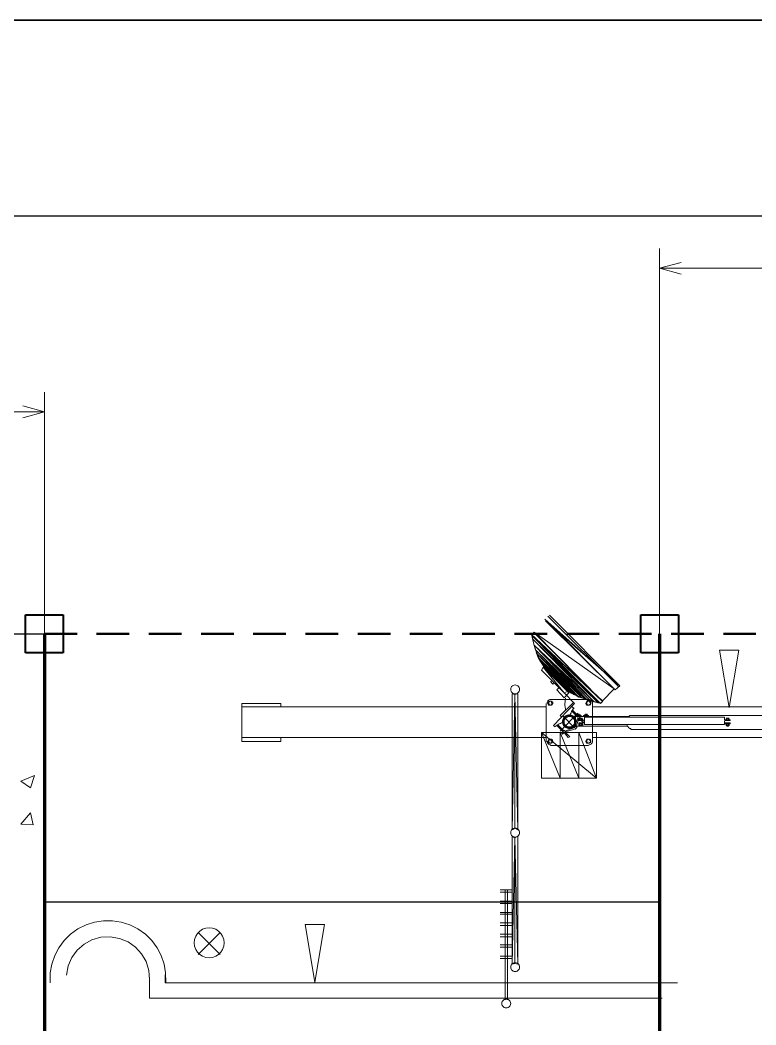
# Paper-space layout '01 Roof Support Layout' of a CAD drawing. Header units: millimetres. Extents: x 5 to 415, y 5 to 292.
# Drawn here: x 134.6 to 191, y 215.1 to 292 of the extents above; entities that cross this region are included whole.
import ezdxf

# ---------------------------------------------------------------- set-up
doc = ezdxf.new("R2010")
doc.units = ezdxf.units.MM
doc.linetypes.add('DASHED_REVIEW', pattern=[4, 2.5, -1.5])
for name, color, linetype in [('BEAMS', 7, 'Continuous'), ('DIMENSIONS', 7, 'Continuous'), ('EXISTING', 7, 'Continuous'), ('FRAME', 7, 'Continuous'), ('LOAD_BEARING_WALLS', 7, 'Continuous'), ('PHOTO_COLUMNS', 7, 'Continuous'), ('PROPOSED', 7, 'Continuous')]:
    doc.layers.add(name, color=color, linetype=linetype)

# ---------------------------------------------------------------- blocks, each defined once
blk = doc.blocks.new('SHEET_01')
at = {"layer": 'BEAMS', "color": 7, "linetype": 'DASHED_REVIEW', "lineweight": 50}
blk.add_line((136.476, 245), (207.032, 245), dxfattribs=at)
at = {"layer": 'DIMENSIONS', "color": 7, "linetype": 'Continuous', "lineweight": 13}
for p, q in [((183.596, 245), (183.596, 274.5)), ((183.596, 273), (185.246, 273.45)), ((183.596, 273), (207.032, 273)), ((183.596, 273), (185.246, 272.55)), ((136.476, 245), (136.476, 263.5)), ((136.476, 262), (134.826, 262.45)), ((81.358, 262), (136.476, 262)), ((136.476, 262), (134.826, 261.55))]:
    blk.add_line(p, q, dxfattribs=at)
at = {"layer": 'EXISTING', "color": 254, "linetype": 'Continuous', "lineweight": 13}
for p, q in [((175.164, 246.426), (180.558, 241.032)), ((174.792, 246.116), (180.558, 241.032)), ((180.558, 241.032), (174.792, 246.116)), ((174.854, 245.992), (180.186, 240.722)), ((174.854, 245.992), (180.124, 240.784)), ((180.186, 240.722), (174.854, 245.992)), ((174.854, 245.992), (180.558, 241.032)), ((173.738, 245), (179.07, 239.668)), ((179.07, 239.668), (173.738, 245)), ((173.738, 245), (179.256, 239.854)), ((179.256, 239.854), (173.738, 245)), ((179.194, 239.854), (173.738, 245)), ((173.8, 244.938), (179.008, 239.73)), ((179.07, 239.668), (173.8, 244.938)), ((179.008, 239.73), (173.8, 244.876)), ((173.8, 244.876), (178.884, 239.73)), ((173.862, 244.628), (173.8, 244.876)), ((173.924, 245.124), (179.194, 239.854)), ((179.194, 239.854), (173.924, 245.124)), ((179.194, 239.854), (173.986, 245.124)), ((173.986, 245.124), (180.124, 240.784)), ((180.124, 240.784), (173.986, 245.124)), ((178.884, 239.73), (173.862, 244.628)), ((173.862, 244.628), (178.574, 239.792)), ((173.986, 244.132), (173.862, 244.628)), ((178.326, 239.854), (173.986, 244.132)), ((173.986, 244.132), (178.574, 239.792)), ((173.986, 244.132), (178.078, 239.916)), ((174.11, 243.76), (173.986, 244.132)), ((178.574, 239.792), (173.986, 244.132)), ((178.078, 239.916), (174.11, 243.76)), ((174.11, 243.76), (177.83, 240.04)), ((174.172, 243.512), (174.11, 243.76)), ((177.644, 240.102), (174.172, 243.512)), ((174.172, 243.512), (177.83, 240.04)), ((174.172, 243.512), (177.396, 240.164)), ((174.296, 243.202), (174.172, 243.512)), ((177.83, 240.04), (174.172, 243.512)), ((177.396, 240.164), (174.296, 243.202)), ((174.296, 243.202), (177.21, 240.288)), ((174.482, 242.892), (174.296, 243.202)), ((188.928, 239.358), (188.184, 243.76)), ((188.184, 243.76), (189.672, 243.76)), ((189.672, 243.76), (188.928, 239.358)), ((177.024, 240.35), (174.482, 242.892)), ((174.482, 242.892), (176.776, 240.474)), ((174.668, 242.582), (174.482, 242.892)), ((174.482, 242.892), (177.21, 240.288)), ((177.21, 240.288), (174.482, 242.892)), ((174.544, 242.21), (174.668, 242.458)), ((176.652, 240.598), (174.668, 242.582)), ((174.668, 242.582), (176.776, 240.474)), ((176.776, 240.474), (174.668, 242.582)), ((176.528, 240.598), (174.668, 242.458)), ((174.668, 242.458), (176.28, 240.474)), ((174.668, 242.458), (176.528, 240.598)), ((176.528, 240.66), (174.73, 242.458)), ((174.73, 242.458), (176.652, 240.598)), ((176.28, 240.474), (174.544, 242.21)), ((180.558, 241.032), (180.186, 240.722)), ((172.312, 240.412), (172.312, 229.996)), ((172.498, 240.35), (172.312, 240.412)), ((172.312, 229.996), (172.498, 240.35)), ((172.746, 240.412), (172.498, 240.35)), ((172.498, 240.35), (172.498, 230.12)), ((172.746, 229.996), (172.498, 240.35)), ((172.498, 240.35), (172.746, 229.996)), ((172.746, 229.996), (172.746, 240.412)), ((176.28, 240.474), (176.528, 240.598)), ((176.776, 240.474), (177.024, 240.35)), ((177.21, 240.288), (177.396, 240.164)), ((177.396, 240.164), (177.644, 240.102)), ((177.83, 240.04), (177.644, 240.102)), ((180.124, 240.784), (179.194, 239.854)), ((177.83, 240.04), (178.078, 239.916)), ((178.078, 239.916), (178.326, 239.854)), ((178.574, 239.792), (178.326, 239.854)), ((178.574, 239.792), (178.884, 239.73)), ((178.884, 239.73), (179.008, 239.73)), ((179.256, 239.854), (179.07, 239.668)), ((174.544, 237.436), (174.544, 233.964)), ((178.76, 233.964), (174.544, 237.436)), ((174.544, 237.436), (178.76, 237.436)), ((174.544, 237.436), (175.97, 237.436)), ((175.97, 233.964), (174.544, 237.436)), ((175.97, 237.436), (177.396, 237.436)), ((177.396, 233.964), (175.97, 237.436)), ((175.97, 237.436), (175.97, 233.964)), ((177.396, 237.436), (177.396, 233.964)), ((177.396, 237.436), (178.76, 237.436)), ((178.76, 233.964), (177.396, 237.436)), ((178.76, 237.436), (178.76, 233.964)), ((134.678, 233.716), (135.732, 234.15)), ((135.422, 233.22), (135.732, 234.15)), ((174.544, 233.964), (178.76, 233.964)), ((174.544, 233.964), (175.97, 233.964)), ((175.97, 233.964), (177.396, 233.964)), ((177.396, 233.964), (178.76, 233.964)), ((134.678, 233.716), (135.422, 233.22)), ((134.74, 233.778), (134.74, 233.778)), ((134.678, 230.43), (135.422, 231.298)), ((135.608, 230.368), (135.422, 231.298)), ((134.678, 230.43), (135.608, 230.368)), ((172.498, 230.12), (172.312, 229.996)), ((172.498, 230.12), (172.746, 229.996)), ((134.988, 229.934), (134.988, 229.934)), ((172.312, 229.5), (172.312, 219.704)), ((172.498, 229.376), (172.312, 229.5)), ((172.312, 219.704), (172.498, 229.376)), ((172.746, 229.5), (172.498, 229.376)), ((172.498, 229.376), (172.498, 219.766)), ((172.746, 219.704), (172.498, 229.376)), ((172.498, 229.376), (172.746, 219.704)), ((172.746, 219.704), (172.746, 229.5)), ((172.25, 225.408), (171.382, 225.408)), ((172.25, 225.222), (171.382, 225.222)), ((171.754, 225.408), (171.754, 219.58)), ((171.94, 225.408), (171.94, 219.58)), ((172.25, 224.54), (171.382, 224.54)), ((172.25, 224.354), (171.382, 224.354)), ((172.25, 223.672), (171.382, 223.672)), ((172.25, 223.548), (171.382, 223.548)), ((139.044, 222.41), (138.476, 222.001)), ((139.67, 222.724), (139.044, 222.41)), ((140.326, 222.934), (139.67, 222.724)), ((141.002, 223.039), (140.326, 222.934)), ((141.684, 223.039), (141.002, 223.039)), ((142.36, 222.934), (141.684, 223.039)), ((143.016, 222.724), (142.36, 222.934)), ((143.642, 222.41), (143.016, 222.724)), ((144.21, 222.001), (143.642, 222.41)), ((148.589, 222.377), (148.376, 222.242)), ((148.83, 222.464), (148.589, 222.377)), ((149.093, 222.494), (148.83, 222.464)), ((149.356, 222.464), (149.093, 222.494)), ((149.597, 222.377), (149.356, 222.464)), ((149.81, 222.242), (149.597, 222.377)), ((157.184, 218.34), (156.44, 222.742)), ((156.44, 222.742), (157.928, 222.742)), ((157.928, 222.742), (157.184, 218.34)), ((172.25, 222.866), (171.382, 222.866)), ((172.25, 222.68), (171.382, 222.68)), ((138.476, 222.001), (137.987, 221.515)), ((140.798, 221.766), (140.122, 221.57)), ((141.522, 221.807), (140.798, 221.766)), ((142.238, 221.685), (141.522, 221.807)), ((142.887, 221.415), (142.238, 221.685)), ((144.699, 221.515), (144.21, 222.001)), ((147.976, 221.61), (147.946, 221.347)), ((148.063, 221.851), (147.976, 221.61)), ((148.198, 222.064), (148.063, 221.851)), ((148.376, 222.242), (148.198, 222.064)), ((148.256, 222.122), (149.93, 220.448)), ((148.256, 220.448), (149.93, 222.122)), ((149.988, 222.064), (149.81, 222.242)), ((150.123, 221.851), (149.988, 222.064)), ((150.21, 221.61), (150.123, 221.851)), ((150.24, 221.347), (150.21, 221.61)), ((172.25, 221.998), (171.382, 221.998)), ((172.25, 221.812), (171.382, 221.812)), ((137.581, 220.965), (137.266, 220.36)), ((137.987, 221.515), (137.581, 220.965)), ((139.515, 221.237), (138.996, 220.784)), ((140.122, 221.57), (139.515, 221.237)), ((143.453, 221.016), (142.887, 221.415)), ((143.918, 220.507), (143.453, 221.016)), ((145.105, 220.965), (144.699, 221.515)), ((145.42, 220.36), (145.105, 220.965)), ((147.946, 221.347), (147.976, 221.084)), ((147.976, 221.084), (148.063, 220.843)), ((148.063, 220.843), (148.198, 220.63)), ((149.988, 220.63), (150.123, 220.843)), ((150.123, 220.843), (150.21, 221.084)), ((150.21, 221.084), (150.24, 221.347)), ((172.25, 221.192), (171.382, 221.192)), ((172.25, 221.006), (171.382, 221.006)), ((137.266, 220.36), (137.047, 219.712)), ((138.584, 220.227), (138.299, 219.584)), ((138.996, 220.784), (138.584, 220.227)), ((144.265, 219.907), (143.918, 220.507)), ((145.639, 219.712), (145.42, 220.36)), ((148.198, 220.63), (148.376, 220.452)), ((148.376, 220.452), (148.589, 220.317)), ((148.589, 220.317), (148.83, 220.23)), ((148.83, 220.23), (149.093, 220.2)), ((149.093, 220.2), (149.356, 220.23)), ((149.356, 220.23), (149.597, 220.317)), ((149.597, 220.317), (149.81, 220.452)), ((149.81, 220.452), (149.988, 220.63)), ((172.25, 220.324), (171.382, 220.324)), ((172.25, 220.138), (171.382, 220.138)), ((137.047, 219.712), (136.929, 219.033)), ((138.299, 219.584), (138.16, 218.872)), ((144.476, 219.236), (144.265, 219.907)), ((145.757, 219.033), (145.639, 219.712)), ((171.754, 219.58), (171.754, 216.976)), ((171.94, 219.58), (171.94, 216.976)), ((172.498, 219.766), (172.312, 219.704)), ((172.498, 219.766), (172.746, 219.704)), ((136.91, 218.898), (136.91, 218.278)), ((136.929, 219.033), (136.919, 218.333)), ((144.534, 218.513), (144.476, 219.236)), ((144.536, 218.712), (144.536, 217.1)), ((145.714, 218.278), (145.714, 218.898)), ((145.767, 218.333), (145.757, 219.033)), ((184.96, 218.278), (145.714, 218.278)), ((183.782, 217.1), (144.536, 217.1)), ((171.697, 217.003), (171.634, 216.963)), ((171.769, 217.029), (171.697, 217.003)), ((171.847, 217.038), (171.769, 217.029)), ((171.925, 217.029), (171.847, 217.038)), ((171.997, 217.003), (171.925, 217.029)), ((172.06, 216.963), (171.997, 217.003)), ((171.515, 216.775), (171.506, 216.697)), ((171.506, 216.697), (171.515, 216.619)), ((171.541, 216.847), (171.515, 216.775)), ((171.515, 216.619), (171.541, 216.547)), ((171.581, 216.91), (171.541, 216.847)), ((171.541, 216.547), (171.581, 216.484)), ((171.634, 216.963), (171.581, 216.91)), ((171.581, 216.484), (171.634, 216.431)), ((171.634, 216.431), (171.697, 216.391)), ((171.697, 216.391), (171.769, 216.365)), ((171.769, 216.365), (171.847, 216.356)), ((171.847, 216.356), (171.925, 216.365)), ((171.925, 216.365), (171.997, 216.391)), ((171.997, 216.391), (172.06, 216.431)), ((172.113, 216.91), (172.06, 216.963)), ((172.06, 216.431), (172.113, 216.484)), ((172.153, 216.847), (172.113, 216.91)), ((172.113, 216.484), (172.153, 216.547)), ((172.179, 216.775), (172.153, 216.847)), ((172.153, 216.547), (172.179, 216.619)), ((172.188, 216.697), (172.179, 216.775)), ((172.179, 216.619), (172.188, 216.697))]:
    blk.add_line(p, q, dxfattribs=at)
at = {"layer": 'EXISTING', "color": 7, "lineweight": 30}
blk.add_line((78.134, 245), (136.476, 245), dxfattribs=at)
at = {"layer": 'EXISTING', "color": 7, "linetype": 'Continuous', "lineweight": 25}
blk.add_line((136.476, 224.478), (183.596, 224.478), dxfattribs=at)
at = {"layer": 'FRAME', "color": 7, "linetype": 'Continuous', "lineweight": 35}
blk.add_line((5, 292), (415, 292), dxfattribs=at)
at = {"layer": 'FRAME', "color": 7, "linetype": 'Continuous', "lineweight": 25}
blk.add_line((15, 277), (335, 277), dxfattribs=at)
at = {"layer": 'LOAD_BEARING_WALLS', "color": 7, "linetype": 'Continuous', "lineweight": 70}
blk.add_line((136.476, 245), (136.476, 61.542), dxfattribs=at)
at = {"layer": 'LOAD_BEARING_WALLS', "color": 7, "lineweight": 70}
blk.add_line((183.596, 245), (183.596, 61.542), dxfattribs=at)
at = {"layer": 'PHOTO_COLUMNS', "color": 7, "linetype": 'Continuous', "lineweight": 40}
for p, q in [((135.026, 246.45), (137.926, 246.45)), ((135.026, 243.55), (135.026, 246.45)), ((137.926, 246.45), (137.926, 243.55)), ((182.146, 246.45), (185.046, 246.45)), ((182.146, 243.55), (182.146, 246.45)), ((185.046, 246.45), (185.046, 243.55)), ((137.926, 243.55), (135.026, 243.55)), ((185.046, 243.55), (182.146, 243.55))]:
    blk.add_line(p, q, dxfattribs=at)
at = {"layer": 'PROPOSED', "color": 250, "linetype": 'Continuous', "lineweight": 13}
for p, q in [((175.04, 246.364), (180.434, 240.97)), ((174.792, 246.116), (180.186, 240.722)), ((173.8, 244.938), (173.738, 245)), ((173.8, 244.876), (173.8, 244.938)), ((173.807, 244.967), (173.874, 244.59)), ((173.874, 244.59), (173.964, 244.218)), ((173.964, 244.218), (174.076, 243.853)), ((174.076, 243.853), (174.21, 243.495)), ((174.21, 243.495), (174.365, 243.146)), ((174.365, 243.146), (174.541, 242.806)), ((174.541, 242.806), (174.738, 242.477)), ((174.73, 242.458), (174.668, 242.582)), ((174.668, 242.458), (174.73, 242.458)), ((172.197, 240.831), (172.188, 240.753)), ((172.223, 240.903), (172.197, 240.831)), ((172.263, 240.966), (172.223, 240.903)), ((172.316, 241.019), (172.263, 240.966)), ((172.379, 241.059), (172.316, 241.019)), ((172.451, 241.085), (172.379, 241.059)), ((172.529, 241.094), (172.451, 241.085)), ((172.607, 241.085), (172.529, 241.094)), ((172.679, 241.059), (172.607, 241.085)), ((172.742, 241.019), (172.679, 241.059)), ((172.795, 240.966), (172.742, 241.019)), ((172.835, 240.903), (172.795, 240.966)), ((172.861, 240.831), (172.835, 240.903)), ((172.87, 240.753), (172.861, 240.831)), ((175.35, 241.404), (175.226, 241.342)), ((175.226, 241.342), (175.412, 241.156)), ((175.474, 241.218), (175.412, 241.156)), ((175.846, 240.846), (175.722, 240.722)), ((172.188, 240.753), (172.197, 240.675)), ((172.197, 240.675), (172.223, 240.603)), ((172.223, 240.603), (172.263, 240.54)), ((172.263, 240.54), (172.316, 240.487)), ((172.316, 240.487), (172.379, 240.447)), ((172.379, 240.447), (172.451, 240.421)), ((172.451, 240.421), (172.529, 240.412)), ((172.529, 240.412), (172.607, 240.421)), ((172.607, 240.421), (172.679, 240.447)), ((172.679, 240.447), (172.742, 240.487)), ((172.742, 240.487), (172.795, 240.54)), ((172.795, 240.54), (172.835, 240.603)), ((172.835, 240.603), (172.861, 240.675)), ((172.861, 240.675), (172.87, 240.753)), ((176.28, 240.102), (175.722, 240.722)), ((176.528, 240.598), (176.28, 240.474)), ((176.652, 240.474), (176.28, 240.102)), ((176.28, 240.474), (177.086, 239.668)), ((176.39, 240.081), (176.365, 239.945)), ((176.652, 240.598), (176.528, 240.66)), ((176.528, 240.66), (176.528, 240.598)), ((176.528, 240.598), (176.528, 240.66)), ((176.528, 240.598), (176.652, 240.474)), ((176.547, 240.668), (176.876, 240.471)), ((176.776, 240.474), (176.652, 240.598)), ((177.024, 240.35), (176.776, 240.474)), ((176.876, 240.471), (177.216, 240.295)), ((177.21, 240.288), (177.024, 240.35)), ((177.396, 240.164), (177.21, 240.288)), ((177.216, 240.295), (177.565, 240.14)), ((177.644, 240.102), (177.396, 240.164)), ((177.565, 240.14), (177.923, 240.006)), ((179.194, 239.854), (180.124, 240.784)), ((180.186, 240.722), (180.124, 240.784)), ((154.58, 239.668), (151.604, 239.668)), ((151.604, 239.668), (151.604, 239.42)), ((174.916, 239.42), (151.604, 239.42)), ((151.604, 239.42), (151.604, 237.064)), ((154.58, 239.42), (154.58, 239.668)), ((174.916, 239.668), (174.916, 236.754)), ((174.916, 236.754), (174.916, 239.668)), ((174.985, 239.763), (174.978, 239.699)), ((175.006, 239.822), (174.985, 239.763)), ((175.039, 239.873), (175.006, 239.822)), ((175.083, 239.917), (175.039, 239.873)), ((175.102, 239.854), (175.04, 239.668)), ((175.04, 239.668), (175.102, 239.854)), ((175.04, 239.668), (175.102, 239.544)), ((175.102, 239.544), (175.04, 239.668)), ((175.134, 239.95), (175.083, 239.917)), ((175.288, 239.854), (175.102, 239.854)), ((175.102, 239.854), (175.288, 239.854)), ((175.106, 239.735), (175.102, 239.699)), ((175.102, 239.699), (175.106, 239.663)), ((175.102, 239.544), (175.288, 239.544)), ((175.288, 239.544), (175.102, 239.544)), ((175.118, 239.767), (175.106, 239.735)), ((175.106, 239.663), (175.118, 239.631)), ((175.136, 239.796), (175.118, 239.767)), ((175.118, 239.631), (175.136, 239.602)), ((175.193, 239.971), (175.134, 239.95)), ((175.16, 239.82), (175.136, 239.796)), ((175.136, 239.602), (175.16, 239.578)), ((175.189, 239.838), (175.16, 239.82)), ((175.16, 239.578), (175.189, 239.56)), ((175.221, 239.85), (175.189, 239.838)), ((175.189, 239.56), (175.221, 239.548)), ((175.257, 239.978), (175.193, 239.971)), ((175.257, 239.854), (175.221, 239.85)), ((175.221, 239.548), (175.257, 239.544)), ((178.14, 239.978), (175.226, 239.978)), ((175.226, 239.978), (178.14, 239.978)), ((175.226, 239.668), (175.226, 239.668)), ((175.293, 239.85), (175.257, 239.854)), ((175.257, 239.544), (175.293, 239.548)), ((175.35, 239.668), (175.288, 239.854)), ((175.288, 239.854), (175.35, 239.668)), ((175.288, 239.544), (175.35, 239.668)), ((175.35, 239.668), (175.288, 239.544)), ((175.325, 239.838), (175.293, 239.85)), ((175.293, 239.548), (175.325, 239.56)), ((175.354, 239.82), (175.325, 239.838)), ((175.325, 239.56), (175.354, 239.578)), ((175.378, 239.796), (175.354, 239.82)), ((175.354, 239.578), (175.378, 239.602)), ((175.396, 239.767), (175.378, 239.796)), ((175.378, 239.602), (175.396, 239.631)), ((175.408, 239.735), (175.396, 239.767)), ((175.396, 239.631), (175.408, 239.663)), ((175.412, 239.699), (175.408, 239.735)), ((175.408, 239.663), (175.412, 239.699)), ((175.474, 237.994), (177.086, 239.668)), ((175.97, 238.738), (176.962, 239.73)), ((176.349, 239.808), (176.342, 239.67)), ((176.342, 239.67), (176.345, 239.532)), ((176.345, 239.532), (176.356, 239.394)), ((176.365, 239.945), (176.349, 239.808)), ((176.356, 239.394), (176.377, 239.258)), ((177.024, 239.296), (176.9, 239.42)), ((177.049, 239.349), (176.994, 239.276)), ((178.078, 239.916), (177.83, 240.04)), ((177.923, 240.006), (178.288, 239.894)), ((178.016, 239.854), (177.954, 239.668)), ((177.954, 239.668), (178.016, 239.854)), ((177.954, 239.668), (178.016, 239.544)), ((178.016, 239.544), (177.954, 239.668)), ((178.202, 239.854), (178.016, 239.854)), ((178.016, 239.854), (178.202, 239.854)), ((178.02, 239.735), (178.016, 239.699)), ((178.016, 239.699), (178.02, 239.663)), ((178.016, 239.544), (178.202, 239.544)), ((178.202, 239.544), (178.016, 239.544)), ((178.032, 239.767), (178.02, 239.735)), ((178.02, 239.663), (178.032, 239.631)), ((178.05, 239.796), (178.032, 239.767)), ((178.032, 239.631), (178.05, 239.602)), ((178.074, 239.82), (178.05, 239.796)), ((178.05, 239.602), (178.074, 239.578)), ((178.103, 239.838), (178.074, 239.82)), ((178.074, 239.578), (178.103, 239.56)), ((178.326, 239.854), (178.078, 239.916)), ((178.135, 239.85), (178.103, 239.838)), ((178.103, 239.56), (178.135, 239.548)), ((178.171, 239.854), (178.135, 239.85)), ((178.135, 239.548), (178.171, 239.544)), ((178.14, 239.668), (178.14, 239.668)), ((178.223, 239.973), (178.171, 239.978)), ((178.235, 239.971), (178.171, 239.978)), ((178.207, 239.85), (178.171, 239.854)), ((178.171, 239.544), (178.207, 239.548)), ((178.326, 239.668), (178.202, 239.854)), ((178.202, 239.854), (178.326, 239.668)), ((178.202, 239.544), (178.326, 239.668)), ((178.326, 239.668), (178.202, 239.544)), ((178.239, 239.838), (178.207, 239.85)), ((178.207, 239.548), (178.239, 239.56)), ((178.273, 239.959), (178.223, 239.973)), ((178.294, 239.95), (178.235, 239.971)), ((178.268, 239.82), (178.239, 239.838)), ((178.239, 239.56), (178.268, 239.578)), ((178.292, 239.796), (178.268, 239.82)), ((178.268, 239.578), (178.292, 239.602)), ((178.318, 239.936), (178.273, 239.959)), ((178.288, 239.894), (178.66, 239.804)), ((178.31, 239.767), (178.292, 239.796)), ((178.292, 239.602), (178.31, 239.631)), ((178.346, 239.917), (178.294, 239.95)), ((178.322, 239.735), (178.31, 239.767)), ((178.31, 239.631), (178.322, 239.663)), ((178.358, 239.906), (178.318, 239.936)), ((178.326, 239.699), (178.322, 239.735)), ((178.322, 239.663), (178.326, 239.699)), ((178.389, 239.873), (178.346, 239.917)), ((178.393, 239.868), (178.358, 239.906)), ((178.422, 239.822), (178.389, 239.873)), ((178.42, 239.825), (178.393, 239.868)), ((178.439, 239.776), (178.42, 239.825)), ((178.443, 239.763), (178.422, 239.822)), ((178.442, 239.765), (178.439, 239.776)), ((178.444, 239.755), (178.442, 239.765)), ((178.45, 239.699), (178.443, 239.763)), ((178.446, 239.744), (178.444, 239.755)), ((178.448, 239.732), (178.446, 239.744)), ((178.449, 239.721), (178.448, 239.732)), ((178.45, 239.71), (178.449, 239.721)), ((178.45, 239.699), (178.45, 239.71)), ((178.45, 238.986), (178.45, 239.668)), ((178.45, 239.668), (178.45, 238.676)), ((199.034, 239.42), (178.45, 239.42)), ((178.884, 239.73), (178.574, 239.792)), ((178.66, 239.804), (179.037, 239.737)), ((179.008, 239.73), (178.884, 239.73)), ((179.07, 239.668), (179.008, 239.73)), ((179.194, 239.854), (179.256, 239.854)), ((177.334, 238.924), (175.97, 237.56)), ((175.97, 237.56), (177.334, 238.924)), ((176.094, 238.614), (175.97, 238.738)), ((177.086, 237.808), (176.156, 238.738)), ((176.235, 238.55), (176.184, 238.444)), ((176.31, 238.646), (176.235, 238.55)), ((176.32, 238.564), (176.265, 238.478)), ((176.354, 238.602), (176.288, 238.518)), ((176.406, 238.721), (176.31, 238.646)), ((176.392, 238.636), (176.32, 238.564)), ((176.369, 238.525), (176.321, 238.45)), ((176.438, 238.669), (176.354, 238.602)), ((176.431, 238.587), (176.369, 238.525)), ((176.377, 239.258), (176.407, 239.122)), ((176.479, 238.691), (176.392, 238.636)), ((176.512, 238.772), (176.406, 238.721)), ((176.506, 238.635), (176.431, 238.587)), ((176.532, 238.713), (176.438, 238.669)), ((176.576, 238.726), (176.479, 238.691)), ((176.591, 238.665), (176.506, 238.635)), ((176.625, 238.797), (176.512, 238.772)), ((176.632, 238.735), (176.532, 238.713)), ((176.683, 238.738), (176.576, 238.726)), ((176.683, 238.676), (176.591, 238.665)), ((176.741, 238.797), (176.625, 238.797)), ((176.734, 238.735), (176.632, 238.735)), ((176.79, 238.726), (176.683, 238.738)), ((176.775, 238.665), (176.683, 238.676)), ((176.834, 238.713), (176.734, 238.735)), ((176.854, 238.772), (176.741, 238.797)), ((176.779, 238.881), (176.748, 238.796)), ((176.86, 238.635), (176.775, 238.665)), ((176.814, 238.964), (176.779, 238.881)), ((176.888, 238.691), (176.79, 238.726)), ((176.853, 239.045), (176.814, 238.964)), ((176.928, 238.669), (176.834, 238.713)), ((177.334, 238.614), (176.838, 239.11)), ((176.896, 239.125), (176.853, 239.045)), ((176.96, 238.721), (176.854, 238.772)), ((176.935, 238.587), (176.86, 238.635)), ((176.974, 238.636), (176.888, 238.691)), ((176.943, 239.202), (176.896, 239.125)), ((177.396, 238.676), (176.9, 239.172)), ((177.012, 238.602), (176.928, 238.669)), ((176.997, 238.525), (176.935, 238.587)), ((176.994, 239.276), (176.943, 239.202)), ((177.056, 238.646), (176.96, 238.721)), ((177.148, 238.552), (176.962, 238.552)), ((177.046, 238.564), (176.974, 238.636)), ((177.045, 238.45), (176.997, 238.525)), ((177.079, 238.518), (177.012, 238.602)), ((177.148, 238.614), (177.024, 238.614)), ((177.024, 238.614), (177.024, 238.552)), ((177.101, 238.478), (177.046, 238.564)), ((177.131, 238.55), (177.056, 238.646)), ((177.334, 238.552), (177.086, 237.87)), ((177.182, 238.444), (177.131, 238.55)), ((181.24, 238.676), (177.148, 238.676)), ((177.148, 238.676), (177.148, 238.304)), ((177.21, 238.8), (177.21, 238.738)), ((177.52, 238.738), (177.21, 238.738)), ((177.21, 238.738), (177.21, 238.676)), ((177.21, 238.738), (177.52, 238.738)), ((177.52, 238.676), (177.21, 238.676)), ((177.396, 238.552), (177.21, 237.87)), ((177.458, 238.8), (177.272, 238.8)), ((177.272, 238.8), (177.272, 238.738)), ((177.272, 238.8), (177.272, 238.8)), ((177.299, 238.834), (177.291, 238.825)), ((177.308, 238.842), (177.299, 238.834)), ((177.318, 238.849), (177.308, 238.842)), ((177.329, 238.855), (177.318, 238.849)), ((177.341, 238.859), (177.329, 238.855)), ((177.353, 238.861), (177.341, 238.859)), ((177.354, 238.626), (177.348, 238.608)), ((177.365, 238.862), (177.353, 238.861)), ((177.362, 238.643), (177.354, 238.626)), ((177.371, 238.659), (177.362, 238.643)), ((177.377, 238.861), (177.365, 238.862)), ((177.38, 238.675), (177.371, 238.659)), ((177.389, 238.859), (177.377, 238.861)), ((177.391, 238.69), (177.38, 238.675)), ((177.401, 238.855), (177.389, 238.859)), ((177.403, 238.705), (177.391, 238.69)), ((177.52, 238.8), (177.396, 238.676)), ((177.768, 238.18), (177.396, 238.552)), ((177.412, 238.849), (177.401, 238.855)), ((177.416, 238.718), (177.403, 238.705)), ((177.422, 238.842), (177.412, 238.849)), ((177.431, 238.834), (177.422, 238.842)), ((177.439, 238.825), (177.431, 238.834)), ((177.458, 238.8), (177.458, 238.738)), ((177.458, 238.8), (177.458, 238.8)), ((177.458, 238.614), (177.582, 238.738)), ((177.83, 238.304), (177.458, 238.614)), ((177.458, 238.552), (177.644, 238.552)), ((177.469, 238.579), (177.466, 238.57)), ((177.474, 238.589), (177.469, 238.579)), ((177.478, 238.598), (177.474, 238.589)), ((177.484, 238.607), (177.478, 238.598)), ((177.49, 238.615), (177.484, 238.607)), ((177.496, 238.623), (177.49, 238.615)), ((177.503, 238.631), (177.496, 238.623)), ((177.582, 238.738), (177.52, 238.8)), ((177.52, 238.8), (177.52, 238.738)), ((177.52, 238.738), (177.52, 238.676)), ((177.547, 238.524), (177.539, 238.515)), ((177.556, 238.532), (177.547, 238.524)), ((177.566, 238.539), (177.556, 238.532)), ((177.577, 238.545), (177.566, 238.539)), ((177.589, 238.549), (177.577, 238.545)), ((177.601, 238.551), (177.589, 238.549)), ((177.613, 238.552), (177.601, 238.551)), ((177.625, 238.551), (177.613, 238.552)), ((177.637, 238.549), (177.625, 238.551)), ((177.649, 238.545), (177.637, 238.549)), ((177.66, 238.539), (177.649, 238.545)), ((177.67, 238.532), (177.66, 238.539)), ((177.679, 238.524), (177.67, 238.532)), ((177.687, 238.515), (177.679, 238.524)), ((177.768, 238.738), (177.768, 238.676)), ((177.768, 238.738), (178.14, 238.738)), ((178.14, 238.676), (177.768, 238.676)), ((178.078, 238.8), (177.83, 238.8)), ((177.83, 238.8), (177.83, 238.738)), ((177.83, 238.8), (177.83, 238.8)), ((178.078, 238.738), (177.83, 238.738)), ((188.556, 238.614), (177.83, 238.614)), ((177.83, 238.614), (177.83, 238.366)), ((177.892, 238.8), (177.892, 238.738)), ((177.919, 238.834), (177.911, 238.825)), ((177.928, 238.842), (177.919, 238.834)), ((177.938, 238.849), (177.928, 238.842)), ((177.949, 238.855), (177.938, 238.849)), ((177.961, 238.859), (177.949, 238.855)), ((177.973, 238.861), (177.961, 238.859)), ((177.985, 238.862), (177.973, 238.861)), ((177.997, 238.861), (177.985, 238.862)), ((178.009, 238.859), (177.997, 238.861)), ((178.021, 238.855), (178.009, 238.859)), ((178.016, 238.8), (178.016, 238.738)), ((178.032, 238.849), (178.021, 238.855)), ((178.042, 238.842), (178.032, 238.849)), ((178.051, 238.834), (178.042, 238.842)), ((178.059, 238.825), (178.051, 238.834)), ((178.078, 238.738), (178.078, 238.8)), ((178.078, 238.8), (178.078, 238.8)), ((178.14, 238.738), (178.14, 238.676)), ((178.45, 236.754), (178.45, 238.986)), ((181.178, 238.614), (181.24, 238.676)), ((181.24, 238.676), (181.302, 238.738)), ((181.302, 238.738), (181.426, 238.738)), ((181.426, 238.738), (181.488, 238.738)), ((194.384, 238.738), (181.488, 238.738)), ((188.556, 238.366), (188.556, 238.614)), ((188.928, 238.552), (188.68, 238.552)), ((188.769, 238.524), (188.761, 238.515)), ((188.778, 238.532), (188.769, 238.524)), ((188.788, 238.539), (188.778, 238.532)), ((188.799, 238.545), (188.788, 238.539)), ((188.811, 238.549), (188.799, 238.545)), ((188.823, 238.551), (188.811, 238.549)), ((188.835, 238.552), (188.823, 238.551)), ((188.847, 238.551), (188.835, 238.552)), ((188.859, 238.549), (188.847, 238.551)), ((188.871, 238.545), (188.859, 238.549)), ((188.882, 238.539), (188.871, 238.545)), ((188.892, 238.532), (188.882, 238.539)), ((188.901, 238.524), (188.892, 238.532)), ((188.909, 238.515), (188.901, 238.524)), ((175.598, 237.87), (175.474, 237.994)), ((175.68, 237.962), (175.607, 237.907)), ((175.754, 238.013), (175.68, 237.962)), ((176.218, 237.498), (175.722, 237.994)), ((175.831, 238.06), (175.754, 238.013)), ((176.28, 237.56), (175.784, 238.056)), ((175.911, 238.103), (175.831, 238.06)), ((175.992, 238.142), (175.911, 238.103)), ((176.075, 238.177), (175.992, 238.142)), ((176.16, 238.208), (176.075, 238.177)), ((176.184, 238.444), (176.159, 238.331)), ((176.159, 238.331), (176.159, 238.215)), ((176.159, 238.215), (176.184, 238.102)), ((176.184, 238.102), (176.235, 237.996)), ((176.23, 238.38), (176.218, 238.273)), ((176.218, 238.273), (176.23, 238.166)), ((176.243, 238.424), (176.221, 238.324)), ((176.221, 238.324), (176.221, 238.222)), ((176.221, 238.222), (176.243, 238.122)), ((176.265, 238.478), (176.23, 238.38)), ((176.23, 238.166), (176.265, 238.069)), ((176.235, 237.996), (176.31, 237.9)), ((176.288, 238.518), (176.243, 238.424)), ((176.243, 238.122), (176.288, 238.028)), ((176.265, 238.069), (176.32, 237.982)), ((176.291, 238.365), (176.28, 238.273)), ((176.28, 238.273), (176.291, 238.181)), ((176.288, 238.028), (176.354, 237.944)), ((176.321, 238.45), (176.291, 238.365)), ((176.291, 238.181), (176.321, 238.096)), ((176.31, 237.9), (176.406, 237.825)), ((176.32, 237.982), (176.392, 237.91)), ((176.321, 238.096), (176.369, 238.021)), ((176.342, 237.56), (177.024, 237.808)), ((176.354, 237.944), (176.438, 237.877)), ((176.369, 238.021), (176.431, 237.959)), ((176.392, 237.91), (176.479, 237.855)), ((176.406, 237.825), (176.512, 237.774)), ((176.431, 237.959), (176.506, 237.911)), ((176.438, 237.877), (176.532, 237.833)), ((176.479, 237.855), (176.576, 237.82)), ((176.506, 237.911), (176.591, 237.881)), ((176.512, 237.774), (176.625, 237.749)), ((176.532, 237.833), (176.632, 237.811)), ((176.576, 237.82), (176.683, 237.808)), ((176.591, 237.881), (176.683, 237.87)), ((176.632, 237.811), (176.734, 237.811)), ((176.683, 237.87), (176.775, 237.881)), ((176.683, 237.808), (176.79, 237.82)), ((176.734, 237.811), (176.834, 237.833)), ((176.741, 237.749), (176.854, 237.774)), ((176.775, 237.881), (176.86, 237.911)), ((176.79, 237.82), (176.888, 237.855)), ((176.834, 237.833), (176.928, 237.877)), ((176.854, 237.774), (176.96, 237.825)), ((176.86, 237.911), (176.935, 237.959)), ((176.888, 237.855), (176.974, 237.91)), ((176.928, 237.877), (177.012, 237.944)), ((176.935, 237.959), (176.997, 238.021)), ((176.96, 237.825), (177.056, 237.9)), ((176.974, 237.91), (177.046, 237.982)), ((176.997, 238.021), (177.045, 238.096)), ((176.999, 237.932), (177.022, 237.933)), ((177.012, 237.944), (177.079, 238.028)), ((177.022, 237.933), (177.045, 237.934)), ((177.042, 237.816), (177.061, 237.824)), ((177.075, 238.365), (177.045, 238.45)), ((177.045, 238.096), (177.075, 238.181)), ((177.045, 237.934), (177.068, 237.935)), ((177.046, 237.982), (177.101, 238.069)), ((177.056, 237.9), (177.131, 237.996)), ((177.061, 237.824), (177.079, 237.834)), ((177.068, 237.935), (177.091, 237.938)), ((177.086, 238.273), (177.075, 238.365)), ((177.075, 238.181), (177.086, 238.273)), ((177.123, 238.424), (177.079, 238.518)), ((177.079, 238.028), (177.123, 238.122)), ((177.079, 237.834), (177.095, 237.846)), ((177.091, 237.938), (177.113, 237.941)), ((177.095, 237.846), (177.11, 237.861)), ((177.136, 238.38), (177.101, 238.478)), ((177.101, 238.069), (177.136, 238.166)), ((177.11, 237.861), (177.122, 237.877)), ((177.113, 237.941), (177.136, 237.944)), ((177.122, 237.877), (177.132, 237.895)), ((177.145, 238.324), (177.123, 238.424)), ((177.123, 238.122), (177.145, 238.222)), ((177.131, 237.996), (177.182, 238.102)), ((177.132, 237.895), (177.14, 237.914)), ((177.148, 238.273), (177.136, 238.38)), ((177.136, 238.166), (177.148, 238.273)), ((177.136, 237.944), (177.159, 237.949)), ((177.145, 238.222), (177.145, 238.324)), ((177.147, 237.731), (177.177, 237.753)), ((177.148, 238.18), (177.148, 237.932)), ((177.148, 237.932), (181.116, 237.932)), ((177.177, 237.753), (177.203, 237.779)), ((177.207, 238.331), (177.182, 238.444)), ((177.182, 238.102), (177.207, 238.215)), ((177.203, 237.779), (177.225, 237.809)), ((177.207, 238.215), (177.207, 238.331)), ((177.225, 237.809), (177.244, 237.841)), ((177.244, 237.841), (177.258, 237.876)), ((177.396, 238.49), (177.396, 238.428)), ((177.396, 238.428), (177.706, 238.428)), ((177.706, 238.428), (177.396, 238.428)), ((177.396, 238.428), (177.396, 238.366)), ((177.396, 238.366), (177.706, 238.366)), ((177.706, 238.18), (177.396, 238.18)), ((177.396, 238.18), (177.396, 238.118)), ((177.396, 238.118), (177.396, 237.994)), ((177.396, 238.118), (177.706, 238.118)), ((177.458, 238.49), (177.458, 238.428)), ((177.458, 238.49), (177.458, 238.49)), ((177.458, 238.118), (177.644, 238.118)), ((177.458, 238.118), (177.458, 237.994)), ((177.458, 238.118), (177.458, 238.118)), ((177.458, 237.994), (177.458, 237.994)), ((177.52, 237.932), (177.458, 237.994)), ((177.644, 237.994), (177.458, 237.994)), ((177.458, 237.994), (177.644, 237.994)), ((177.52, 237.994), (177.52, 237.932)), ((177.582, 237.932), (177.52, 237.932)), ((177.547, 238.152), (177.539, 238.143)), ((177.539, 238.031), (177.547, 238.022)), ((177.556, 238.16), (177.547, 238.152)), ((177.547, 238.022), (177.556, 238.014)), ((177.566, 238.167), (177.556, 238.16)), ((177.556, 238.014), (177.566, 238.007)), ((177.577, 238.173), (177.566, 238.167)), ((177.566, 238.007), (177.577, 238.001)), ((177.589, 238.177), (177.577, 238.173)), ((177.577, 238.001), (177.589, 237.997)), ((177.582, 237.994), (177.582, 237.932)), ((177.644, 237.994), (177.582, 237.932)), ((177.601, 238.179), (177.589, 238.177)), ((177.589, 237.997), (177.601, 237.995)), ((177.613, 238.18), (177.601, 238.179)), ((177.601, 237.995), (177.613, 237.994)), ((177.625, 238.179), (177.613, 238.18)), ((177.613, 237.994), (177.625, 237.995)), ((177.637, 238.177), (177.625, 238.179)), ((177.625, 237.995), (177.637, 237.997)), ((177.649, 238.173), (177.637, 238.177)), ((177.637, 237.997), (177.649, 238.001)), ((177.644, 238.49), (177.644, 238.428)), ((177.644, 238.49), (177.644, 238.49)), ((177.644, 238.118), (177.644, 237.994)), ((177.644, 238.118), (177.644, 238.118)), ((177.644, 237.994), (177.644, 237.994)), ((177.66, 238.167), (177.649, 238.173)), ((177.649, 238.001), (177.66, 238.007)), ((177.67, 238.16), (177.66, 238.167)), ((177.66, 238.007), (177.67, 238.014)), ((177.679, 238.152), (177.67, 238.16)), ((177.67, 238.014), (177.679, 238.022)), ((177.687, 238.143), (177.679, 238.152)), ((177.679, 238.022), (177.687, 238.031)), ((177.706, 238.49), (177.706, 238.428)), ((177.706, 238.428), (177.706, 238.366)), ((177.706, 238.18), (177.706, 238.118)), ((177.706, 238.118), (177.706, 237.994)), ((177.83, 238.304), (177.768, 238.18)), ((177.83, 238.304), (177.83, 238.056)), ((177.83, 238.056), (188.556, 238.056)), ((178.45, 237.932), (178.45, 236.754)), ((181.116, 237.932), (181.116, 238.056)), ((181.178, 237.87), (181.116, 237.932)), ((181.24, 237.808), (181.178, 237.87)), ((181.302, 237.746), (181.24, 237.808)), ((188.556, 238.056), (188.556, 238.304)), ((188.618, 238.428), (188.618, 238.366)), ((188.618, 238.428), (188.99, 238.428)), ((188.99, 238.366), (188.618, 238.366)), ((188.618, 238.18), (188.618, 238.118)), ((188.618, 238.18), (188.99, 238.18)), ((188.99, 238.118), (188.618, 238.118)), ((188.68, 238.49), (188.68, 238.428)), ((188.68, 238.49), (188.68, 238.49)), ((188.928, 238.428), (188.68, 238.428)), ((188.928, 238.118), (188.68, 238.118)), ((188.68, 238.118), (188.68, 237.994)), ((188.68, 238.118), (188.68, 238.118)), ((188.928, 237.994), (188.68, 237.994)), ((188.68, 237.994), (188.68, 237.994)), ((188.742, 238.49), (188.742, 238.428)), ((188.742, 238.118), (188.742, 237.994)), ((188.742, 237.994), (188.742, 237.994)), ((188.742, 237.994), (188.742, 237.932)), ((188.866, 237.994), (188.742, 237.994)), ((188.742, 237.932), (188.866, 237.932)), ((188.769, 238.152), (188.761, 238.143)), ((188.761, 238.031), (188.769, 238.022)), ((188.778, 238.16), (188.769, 238.152)), ((188.769, 238.022), (188.778, 238.014)), ((188.788, 238.167), (188.778, 238.16)), ((188.778, 238.014), (188.788, 238.007)), ((188.799, 238.173), (188.788, 238.167)), ((188.788, 238.007), (188.799, 238.001)), ((188.811, 238.177), (188.799, 238.173)), ((188.799, 238.001), (188.811, 237.997)), ((188.823, 238.179), (188.811, 238.177)), ((188.811, 237.997), (188.823, 237.995)), ((188.835, 238.18), (188.823, 238.179)), ((188.823, 237.995), (188.835, 237.994)), ((188.847, 238.179), (188.835, 238.18)), ((188.835, 237.994), (188.847, 237.995)), ((188.859, 238.177), (188.847, 238.179)), ((188.847, 237.995), (188.859, 237.997)), ((188.871, 238.173), (188.859, 238.177)), ((188.859, 237.997), (188.871, 238.001)), ((188.866, 238.49), (188.866, 238.428)), ((188.866, 238.118), (188.866, 237.994)), ((188.866, 237.994), (188.866, 237.932)), ((188.866, 237.994), (188.866, 237.994)), ((188.866, 237.932), (188.866, 237.994)), ((188.882, 238.167), (188.871, 238.173)), ((188.871, 238.001), (188.882, 238.007)), ((188.892, 238.16), (188.882, 238.167)), ((188.882, 238.007), (188.892, 238.014)), ((188.901, 238.152), (188.892, 238.16)), ((188.892, 238.014), (188.901, 238.022)), ((188.909, 238.143), (188.901, 238.152)), ((188.901, 238.022), (188.909, 238.031)), ((188.928, 238.49), (188.928, 238.428)), ((188.928, 238.49), (188.928, 238.49)), ((188.928, 237.994), (188.928, 238.118)), ((188.928, 238.118), (188.928, 238.118)), ((188.928, 237.994), (188.928, 237.994)), ((188.99, 238.428), (188.99, 238.366)), ((188.99, 238.18), (188.99, 238.118)), ((174.916, 237.064), (151.604, 237.064)), ((151.604, 237.064), (151.604, 236.754)), ((154.58, 236.754), (154.58, 237.064)), ((175.288, 237.25), (175.288, 237.25)), ((176.094, 237.374), (176.218, 237.498)), ((176.156, 237.312), (176.094, 237.374)), ((176.156, 237.312), (176.28, 237.436)), ((176.251, 237.553), (176.238, 237.54)), ((176.266, 237.565), (176.251, 237.553)), ((176.281, 237.576), (176.266, 237.565)), ((176.59, 237.064), (176.28, 237.436)), ((176.297, 237.585), (176.281, 237.576)), ((176.313, 237.594), (176.297, 237.585)), ((176.33, 237.602), (176.313, 237.594)), ((176.333, 237.46), (176.325, 237.453)), ((176.348, 237.608), (176.33, 237.602)), ((176.341, 237.466), (176.333, 237.46)), ((176.349, 237.472), (176.341, 237.466)), ((176.342, 237.498), (177.024, 237.684)), ((176.714, 237.126), (176.342, 237.498)), ((176.358, 237.478), (176.349, 237.472)), ((176.367, 237.482), (176.358, 237.478)), ((176.377, 237.487), (176.367, 237.482)), ((176.386, 237.49), (176.377, 237.487)), ((176.714, 237.126), (176.59, 237.064)), ((176.625, 237.749), (176.741, 237.749)), ((176.652, 237.25), (176.652, 237.25)), ((177.08, 237.698), (177.115, 237.712)), ((177.115, 237.712), (177.147, 237.731)), ((178.078, 237.25), (178.078, 237.25)), ((199.034, 237.064), (178.45, 237.064)), ((181.364, 237.746), (181.302, 237.746)), ((181.426, 237.684), (181.364, 237.746)), ((181.488, 237.684), (181.426, 237.684)), ((194.384, 237.684), (181.488, 237.684)), ((151.604, 236.754), (154.58, 236.754)), ((174.978, 236.785), (174.985, 236.721)), ((174.985, 236.721), (175.006, 236.662)), ((175.006, 236.662), (175.039, 236.611)), ((175.039, 236.611), (175.083, 236.567)), ((175.102, 236.94), (175.04, 236.754)), ((175.04, 236.754), (175.102, 236.94)), ((175.04, 236.754), (175.102, 236.63)), ((175.102, 236.63), (175.04, 236.754)), ((175.083, 236.567), (175.134, 236.534)), ((175.288, 236.94), (175.102, 236.94)), ((175.102, 236.94), (175.288, 236.94)), ((175.106, 236.821), (175.102, 236.785)), ((175.102, 236.785), (175.106, 236.749)), ((175.102, 236.63), (175.288, 236.63)), ((175.288, 236.63), (175.102, 236.63)), ((175.118, 236.853), (175.106, 236.821)), ((175.106, 236.749), (175.118, 236.717)), ((175.136, 236.882), (175.118, 236.853)), ((175.118, 236.717), (175.136, 236.688)), ((175.134, 236.534), (175.193, 236.513)), ((175.16, 236.906), (175.136, 236.882)), ((175.136, 236.688), (175.16, 236.664)), ((175.189, 236.924), (175.16, 236.906)), ((175.16, 236.664), (175.189, 236.646)), ((175.221, 236.936), (175.189, 236.924)), ((175.189, 236.646), (175.221, 236.634)), ((175.193, 236.513), (175.257, 236.506)), ((175.257, 236.94), (175.221, 236.936)), ((175.221, 236.634), (175.257, 236.63)), ((175.226, 236.754), (175.226, 236.754)), ((175.226, 236.444), (178.14, 236.444)), ((178.14, 236.444), (175.226, 236.444)), ((175.293, 236.936), (175.257, 236.94)), ((175.257, 236.63), (175.293, 236.634)), ((175.35, 236.754), (175.288, 236.94)), ((175.288, 236.94), (175.35, 236.754)), ((175.288, 236.63), (175.35, 236.754)), ((175.35, 236.754), (175.288, 236.63)), ((175.325, 236.924), (175.293, 236.936)), ((175.293, 236.634), (175.325, 236.646)), ((175.354, 236.906), (175.325, 236.924)), ((175.325, 236.646), (175.354, 236.664)), ((175.378, 236.882), (175.354, 236.906)), ((175.354, 236.664), (175.378, 236.688)), ((175.396, 236.853), (175.378, 236.882)), ((175.378, 236.688), (175.396, 236.717)), ((175.408, 236.821), (175.396, 236.853)), ((175.396, 236.717), (175.408, 236.749)), ((175.412, 236.785), (175.408, 236.821)), ((175.408, 236.749), (175.412, 236.785)), ((178.016, 236.94), (177.954, 236.754)), ((177.954, 236.754), (178.016, 236.94)), ((177.954, 236.754), (178.016, 236.63)), ((178.016, 236.63), (177.954, 236.754)), ((178.202, 236.94), (178.016, 236.94)), ((178.016, 236.94), (178.202, 236.94)), ((178.02, 236.821), (178.016, 236.785)), ((178.016, 236.785), (178.02, 236.749)), ((178.016, 236.63), (178.202, 236.63)), ((178.202, 236.63), (178.016, 236.63)), ((178.032, 236.853), (178.02, 236.821)), ((178.02, 236.749), (178.032, 236.717)), ((178.05, 236.882), (178.032, 236.853)), ((178.032, 236.717), (178.05, 236.688)), ((178.074, 236.906), (178.05, 236.882)), ((178.05, 236.688), (178.074, 236.664)), ((178.103, 236.924), (178.074, 236.906)), ((178.074, 236.664), (178.103, 236.646)), ((178.135, 236.936), (178.103, 236.924)), ((178.103, 236.646), (178.135, 236.634)), ((178.171, 236.94), (178.135, 236.936)), ((178.135, 236.634), (178.171, 236.63)), ((178.14, 236.754), (178.14, 236.754)), ((178.207, 236.936), (178.171, 236.94)), ((178.171, 236.63), (178.207, 236.634)), ((178.171, 236.506), (178.235, 236.513)), ((178.326, 236.754), (178.202, 236.94)), ((178.202, 236.94), (178.326, 236.754)), ((178.202, 236.63), (178.326, 236.754)), ((178.326, 236.754), (178.202, 236.63)), ((178.239, 236.924), (178.207, 236.936)), ((178.207, 236.634), (178.239, 236.646)), ((178.235, 236.513), (178.294, 236.534)), ((178.268, 236.906), (178.239, 236.924)), ((178.239, 236.646), (178.268, 236.664)), ((178.292, 236.882), (178.268, 236.906)), ((178.268, 236.664), (178.292, 236.688)), ((178.31, 236.853), (178.292, 236.882)), ((178.292, 236.688), (178.31, 236.717)), ((178.294, 236.534), (178.346, 236.567)), ((178.322, 236.821), (178.31, 236.853)), ((178.31, 236.717), (178.322, 236.749)), ((178.326, 236.785), (178.322, 236.821)), ((178.322, 236.749), (178.326, 236.785)), ((178.346, 236.567), (178.389, 236.611)), ((178.389, 236.611), (178.422, 236.662)), ((178.422, 236.662), (178.443, 236.721)), ((178.443, 236.721), (178.45, 236.785)), ((172.312, 229.996), (172.498, 230.12)), ((172.379, 230.085), (172.316, 230.045)), ((172.451, 230.111), (172.379, 230.085)), ((172.529, 230.12), (172.451, 230.111)), ((172.607, 230.111), (172.529, 230.12)), ((172.679, 230.085), (172.607, 230.111)), ((172.742, 230.045), (172.679, 230.085)), ((172.197, 229.857), (172.188, 229.779)), ((172.188, 229.779), (172.197, 229.701)), ((172.223, 229.929), (172.197, 229.857)), ((172.197, 229.701), (172.223, 229.629)), ((172.263, 229.992), (172.223, 229.929)), ((172.223, 229.629), (172.263, 229.566)), ((172.316, 230.045), (172.263, 229.992)), ((172.263, 229.566), (172.316, 229.513)), ((172.316, 229.513), (172.379, 229.473)), ((172.379, 229.473), (172.451, 229.447)), ((172.451, 229.447), (172.529, 229.438)), ((172.529, 229.438), (172.607, 229.447)), ((172.607, 229.447), (172.679, 229.473)), ((172.679, 229.473), (172.742, 229.513)), ((172.795, 229.992), (172.742, 230.045)), ((172.742, 229.513), (172.795, 229.566)), ((172.835, 229.929), (172.795, 229.992)), ((172.795, 229.566), (172.835, 229.629)), ((172.861, 229.857), (172.835, 229.929)), ((172.835, 229.629), (172.861, 229.701)), ((172.87, 229.779), (172.861, 229.857)), ((172.861, 229.701), (172.87, 229.779)), ((172.197, 219.565), (172.188, 219.487)), ((172.188, 219.487), (172.197, 219.409)), ((172.223, 219.637), (172.197, 219.565)), ((172.197, 219.409), (172.223, 219.337)), ((172.263, 219.7), (172.223, 219.637)), ((172.223, 219.337), (172.263, 219.274)), ((172.316, 219.753), (172.263, 219.7)), ((172.312, 219.704), (172.498, 219.766)), ((172.379, 219.793), (172.316, 219.753)), ((172.451, 219.819), (172.379, 219.793)), ((172.529, 219.828), (172.451, 219.819)), ((172.607, 219.819), (172.529, 219.828)), ((172.679, 219.793), (172.607, 219.819)), ((172.742, 219.753), (172.679, 219.793)), ((172.795, 219.7), (172.742, 219.753)), ((172.835, 219.637), (172.795, 219.7)), ((172.795, 219.274), (172.835, 219.337)), ((172.861, 219.565), (172.835, 219.637)), ((172.835, 219.337), (172.861, 219.409)), ((172.87, 219.487), (172.861, 219.565)), ((172.861, 219.409), (172.87, 219.487)), ((172.263, 219.274), (172.316, 219.221)), ((172.316, 219.221), (172.379, 219.181)), ((172.379, 219.181), (172.451, 219.155)), ((172.451, 219.155), (172.529, 219.146)), ((172.529, 219.146), (172.607, 219.155)), ((172.607, 219.155), (172.679, 219.181)), ((172.679, 219.181), (172.742, 219.221)), ((172.742, 219.221), (172.795, 219.274))]:
    blk.add_line(p, q, dxfattribs=at)

psp = doc.layouts.new('01 Roof Support Layout')

# ---------------------------------------------------------------- block references
psp.add_blockref('SHEET_01', (0, 0))

doc.saveas('drawing.dxf')
